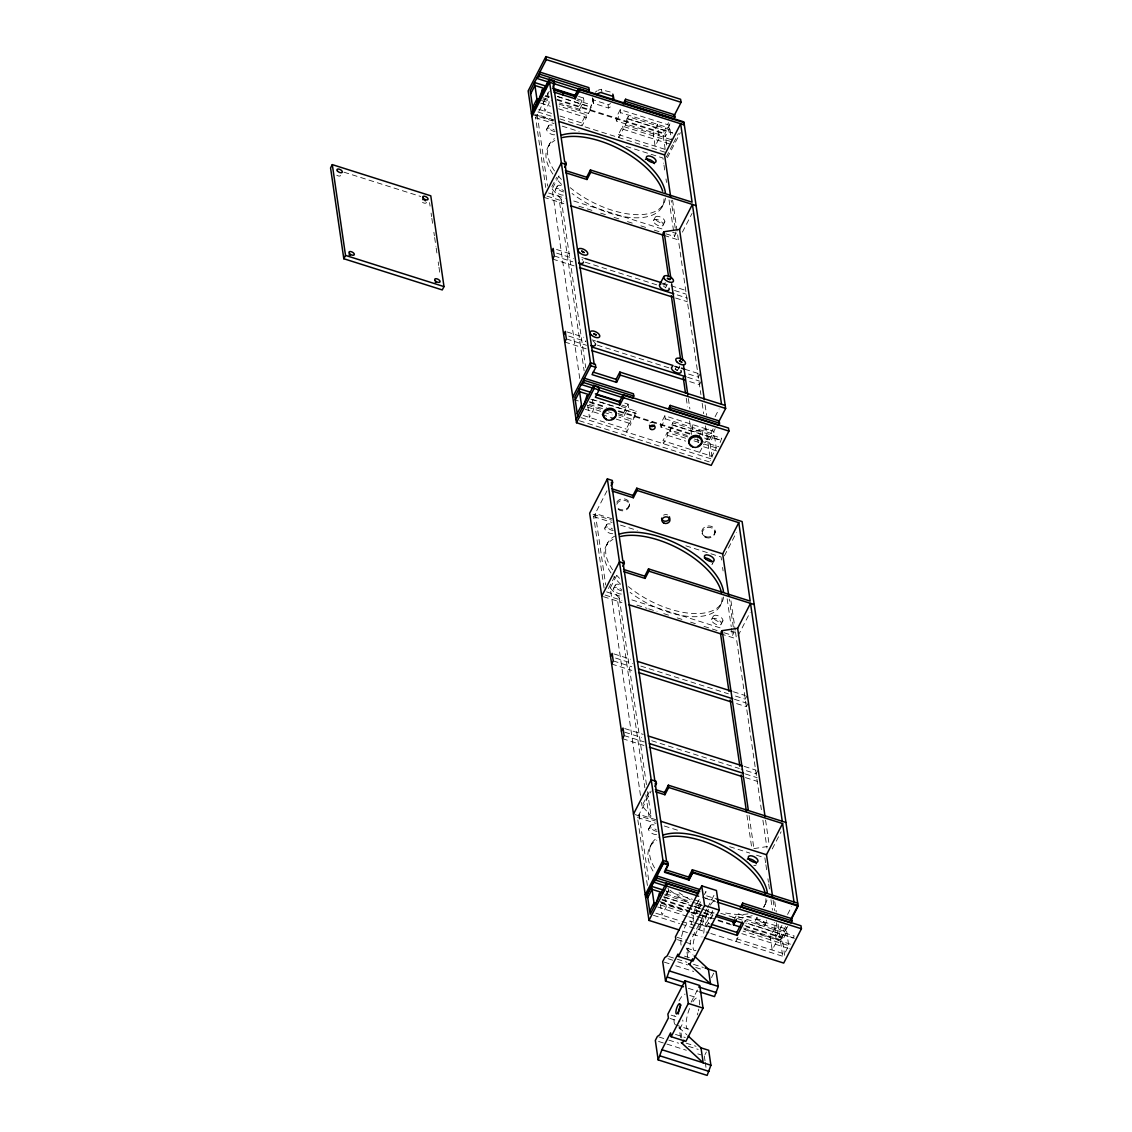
<?xml version="1.0" encoding="UTF-8"?>
<svg xmlns="http://www.w3.org/2000/svg" width="1132" height="1132" viewBox="0 0 1132 1132"><rect width="100%" height="100%" fill="white"/><g stroke="black" fill="none" stroke-linecap="round" stroke-linejoin="round"><path stroke-width="0.75" stroke-dasharray="5 3.75" d="M629.293 505.976L629.434 503.91M715.07 532.663L715.169 531.46M559.109 104.144L588.499 113.455L591.385 104.951L576.697 100.295M670.979 139.576L625.246 125.1L627.057 118.676L628.133 116.596L673.865 131.071M618.397 414.963L633.099 419.618L635.986 411.114L621.284 406.459M687.803 436.938L669.833 431.25L672.733 422.76L721.721 438.268L719.74 443.56M702.321 916.283L705.59 917.316L707.401 910.892M675.111 369.301L676.611 366.358M676.285 370.475L677.544 370.079L675.167 369.131M549.261 91.197L535.577 117.714L545.723 187.431M547.69 92.782L549.176 102.955L544.874 111.276L543.388 101.102M546.699 129.289L548.624 125.553M548.213 146.707L549.827 143.594M578.593 96.461L583.504 98.003L579.202 106.323L579.641 109.337L559.604 102.998M579.641 109.337L583.942 101.031L583.504 98.003M585.909 114.601L586.348 117.615L582.06 125.935L581.622 122.921L585.909 114.601L559.194 106.139M588.499 113.455L591.725 107.215L591.385 104.951M551.822 186.78L556.661 177.427M579.74 378.456L552.161 189.044L560.198 173.451M555.529 189.469L557.142 186.355M552.161 189.044L561.189 199.161L559.576 202.288L584.126 370.843M620.237 109.648L615.95 117.969L616.388 120.983L665.375 136.505L669.677 128.185L620.69 112.662L620.237 109.648L669.238 125.171L671.403 140.057M616.388 120.983L620.69 112.662M622.657 126.232L623.095 129.26L618.808 137.566L618.369 134.552L622.657 126.232L671.658 141.755M625.246 125.1L628.472 118.86L628.133 116.596M665.177 149.254L662.899 133.59L668.531 122.666M666.621 144.981L664.937 133.477L670.583 122.567M666.295 156.966L672.733 144.486M673.54 142.929L678.379 133.562M667.427 157.659L680.318 132.713M653.504 220.542L655.117 217.415M661.739 207.481L663.338 204.368M663.225 225.027L664.824 221.914M665.998 233.829L674.375 236.489L675.988 233.362L671.163 200.251M682.412 232.117L692.062 213.396M663.833 285.321L665.262 282.547M665.531 287.868L666.96 285.094M624.822 403.133L628.09 404.166L623.803 412.487L624.241 415.501L617.563 413.392M624.241 415.501L628.529 407.18L628.09 404.166M630.51 420.764L630.948 423.778L626.661 432.099L626.208 429.07L630.51 420.764L618.822 417.057M633.099 419.618L636.311 413.378L635.986 411.114M604.078 588.074L593.677 516.631L607.36 490.114M677.516 370.447L681.096 363.513M604.799 528.205L606.724 524.47M685.624 438.211L667.257 432.396L662.956 440.716L711.957 456.238L716.245 447.918L713.825 431.32L664.838 415.812L660.536 424.132L660.989 427.146L687.704 435.608M660.989 427.146L665.276 418.826L664.838 415.812M606.313 545.624L607.926 542.511M667.257 432.396L667.696 435.41L663.394 443.73L662.956 440.716M669.833 431.25L673.059 425.009L672.733 422.76M699.986 374.041L698.373 377.154L688.27 373.956M701.076 381.583L699.463 384.696L687.676 380.96M614.761 576.33L606.71 591.937L621.793 596.706M640.471 795.428L610.261 587.961L618.313 572.353M613.629 588.385L615.242 585.272M698.444 437.391L702.024 430.457L702.76 435.551M610.261 587.961L619.289 598.078L617.676 601.191L644.844 787.745M715.084 416.746L719.103 408.949M713.118 428.83L707.486 439.74L704.118 438.678M580.928 417.609L712.396 459.252L709.538 439.64L715.169 428.731M712.368 563.962L713.967 560.849M724.395 555.869L736.479 532.479M711.603 619.445L713.217 616.332M719.839 606.398L721.438 603.285M721.325 623.944L722.923 620.817M645.863 794.721L649.414 819.129L651.027 816.002L642 805.885L650.858 788.735M647.405 885.479L637.5 817.502L651.183 790.999M724.098 632.746L732.475 635.406L734.088 632.279L729.263 599.168M738.092 635.703L750.162 612.313M648.622 829.077L650.546 825.355M650.15 846.51L651.749 843.382M746.879 696.038L745.266 699.152L735.163 695.954M747.983 703.58L746.37 706.693L734.583 702.958M667.144 893.813L668.757 890.686M757.747 770.694L756.148 773.807L740.979 769.01M700.581 901.864L696.293 910.185L696.732 913.199L701.019 904.878L700.581 901.864L694.043 899.798M704.345 894.591L705.943 891.464L705.208 895.808M706.892 909.038L690.152 941.456L690.492 943.791L687.704 949.196L688.666 955.832M707.684 907.496L714.858 893.601M703 918.462L703.439 921.476L699.152 929.797L698.699 926.768L703 918.462L691.312 914.755M705.59 917.316L708.802 911.076L705.533 910.043M706.467 922.792L712.693 910.736L713.132 913.75L706.906 925.806L706.467 922.792L709.665 923.811M691.143 1002.117L697.397 990.019M733.748 920.443L737.328 913.51L786.316 929.018L789.174 948.63M772.25 848.958L781.108 831.808M681.775 1037.959L680.332 1028.012L683.12 1022.592L682.752 1020.031M713.726 973.195L711.688 977.142L712.155 980.383M744.149 922.538L745.224 920.457L794.211 935.966L793.136 938.046L745.776 923.047M738.036 937.268L735.885 941.428L735.446 938.414L784.448 953.936L788.735 945.616L743.087 931.155M755.426 920.33L757.039 917.217A5.363 2.632 27.3 0 0 762.402 922.495A5.363 2.632 27.3 0 0 766.491 920.132M765.274 904.157L763.661 907.284A64.397 31.512 27.3 0 0 765.925 898.638M765.147 924.816L766.76 921.703M704.995 1054.628L706.354 1051.996M781.943 925.368L776.297 936.277L774.274 922.339M787.575 914.444L791.593 906.647M785.608 926.528L779.976 937.438L746.13 926.726M780.302 939.702L786.74 927.235M787.66 926.429L780.415 940.466L745.054 929.259M592.63 97.762A10.471 8.617 -8.3 0 0 592.786 99.729L608.606 104.752A10.471 8.617 -8.3 0 0 610.459 103.422M592.63 98.753L593.366 103.224L608.521 108.035L610.007 107.144A10.471 8.617 -8.3 0 0 612.37 104.809M610.205 91.975L600.342 89.47A10.471 8.617 -8.3 0 0 598.12 90.305M708.646 429.226L693.18 431.589L691.652 421.161M753.912 848.59L767.666 846.495M663.635 286.438L665.347 287.259M689.756 995.495L697.453 997.759M702.548 897.124L714.83 900.874M690.478 921.123L693.548 922.056M699.689 923.938L702.774 924.872M577.263 98.909L583.942 101.031M557.425 96.361L591.725 107.215M628.472 118.86L672.564 132.826M557.652 96.687L590.324 107.031M627.057 118.676L672.79 133.151M545.369 95.612L549.812 97.012M557.156 99.347L664.937 133.477M545.001 96.248L548.369 97.31M556.788 99.984L662.899 133.59M542.907 97.706L551.256 100.352M542.78 98.979L550.944 101.555M541.52 100.536L549.176 102.955M540.629 103.125L550.421 106.238M558.585 108.828L586.348 117.615M623.095 129.26L670.455 144.259M538.747 109.337L551.553 113.398M559.915 116.044L581.622 122.921M618.369 134.552L667.356 150.075M537.969 111.969L552.671 116.624M560.015 118.945L666.168 152.579M553.944 119.907L537.176 114.601L547.591 186.044M534.828 114.601L553.35 120.473M531.573 114.29L553.463 121.223M535.266 117.615L554.015 123.558M562.208 126.147L579.145 131.524M626.081 146.382L662.956 158.055L663.72 163.291M548.61 193.02L565.363 198.326M573.74 200.987L662.574 229.117M672.634 232.301L675.988 233.362M546.997 196.133L563.75 201.454M578.834 206.222L593.932 211.005M600.625 213.127L607.332 215.25M614.039 217.372L620.746 219.495M627.453 221.617L634.146 223.74M640.853 225.862L647.561 227.999M654.268 230.121L664.314 233.305M543.657 197.237L563.863 203.633M664.045 235.371L678.379 239.913M343.93 172.177L420.708 196.487M556.534 249.479L571.688 254.275M581.806 257.488L585.173 258.549M662.63 283.085L669.38 285.222M671.064 285.759L686.218 290.556M556.604 253.129L573.457 258.464M585.244 262.2L657.664 285.137M674.502 290.471L686.289 294.207M554.27 255.959L572.792 261.817M677.205 294.9L687.308 298.098M552.657 259.072L574.547 266.006M675.592 298.013L687.393 301.749M566.934 331.902L583.772 337.237M592.192 339.897L595.559 340.958M674.714 366.032L681.45 368.169M684.818 369.23L698.303 373.503M568.688 336.077L585.527 341.411M597.328 345.147L669.734 368.084M566.354 338.907L586.56 345.302M687.605 377.31L699.392 381.045M564.741 342.02L586.631 348.953M621.85 405.072L628.529 407.18M665.276 418.826L714.264 434.348L709.976 442.654L705.378 441.211M592.22 399.412L636.311 413.378M673.059 425.009L720.419 440.023M590.819 399.228L634.91 413.194M671.658 424.84L720.645 440.348M589.503 401.619L605.832 406.798M618.596 410.831L692.699 434.306M704.486 438.042L709.538 439.64M589.602 402.412L606.441 407.746M618.228 411.468L690.647 434.405M575.24 399.978L578.311 400.954M602.521 408.624L587.494 403.869L589.475 417.439L593.762 409.119L592.036 397.247M587.367 405.129L602.068 409.784M608.591 411.85L611.86 412.897M694.341 439.018L699.236 440.56M700.864 441.084L718.834 446.772M587.635 407.18L602.111 411.765M603.78 412.289L612.129 414.935M693.973 440.857L702.321 443.503M716.245 447.918L703.991 444.041L699.703 452.347L699.208 448.965M585.216 409.289L614.619 418.599M616.247 419.123L630.948 423.778M667.696 435.41L685.652 441.098M703.623 446.786L716.683 450.932M583.348 415.501L626.208 429.07M579.414 420.764L710.783 462.365M612.044 518.81L595.29 513.504L605.691 584.961M593.041 514.268L611.563 520.14M593.677 516.631L612.115 522.46M620.492 525.121L637.259 530.427M685.865 545.822L721.056 556.972L721.565 560.453M631.854 599.889L720.674 628.034M730.734 631.217L734.088 632.279M605.096 595.05L621.864 600.356M636.948 605.139L646.995 608.323M648.678 608.86L657.055 611.506M663.762 613.629L670.469 615.751M677.162 617.874L683.87 619.996M690.577 622.133L697.284 624.256M703.991 626.378L722.428 632.208M603.441 596.677L621.963 602.549M720.56 633.779L736.479 638.83M613.827 653.886L630.68 659.22M733.409 691.765L745.196 695.501M615.596 658.074L632.434 663.409M640.853 666.083L728.428 693.817M613.247 660.904L631.769 666.762M734.498 699.307L746.299 703.043M611.634 664.017L631.854 670.413M624.708 728.541L643.231 734.413M744.276 766.421L756.063 770.156M624.779 732.206L641.618 737.526M651.721 740.738L739.295 768.472M624.128 735.559L644.334 741.955M745.38 773.963L757.167 777.698M622.515 738.672L644.405 745.606M745.45 777.613L757.237 781.349M655.867 819.695L639.113 814.389L649.004 882.352M635.08 814.587L655.386 821.011M637.5 817.502L655.937 823.346M664.314 826.006L679.398 830.775M729.687 846.708L749.794 853.075M756.501 855.198L764.878 857.858L765.642 863.079M706.665 895.879L716.782 899.077M705.42 898.369L715.537 901.567M666.281 890.997L692.416 899.275M665.941 893.771L691.001 901.709M692.671 902.232L701.019 904.878M664.385 894.846L688.879 902.6M695.416 904.68L701.939 906.746M720.674 913.269L743.059 920.358L743.498 923.372M664.71 897.11L692.473 905.897M694.1 906.421L703.906 909.52M794.537 938.23L745.549 922.707L745.224 920.457M663.31 896.926L702.505 909.336M704.132 909.859L714.221 912.986M661.994 899.317L712.976 915.477M744.969 925.608L782.028 937.338L784.646 955.309M662.093 900.11L712.608 916.099M659.984 901.567L716.315 919.439M717.999 919.962L729.786 923.698M743.498 928.014L782.467 940.352L786.754 932.032L737.767 916.524L737.328 913.51M660.847 902.586L689.473 911.656M691.157 912.194L711.363 918.59M718.098 920.726L731.583 924.986M661.484 903.35L689.261 912.137M690.888 912.661L700.68 915.76M743.965 929.471L791.325 944.47M660.126 904.878L684.619 912.633M657.706 906.987L687.11 916.297M688.737 916.821L698.543 919.92M700.17 920.443L703.439 921.476M741.814 933.631L787.547 948.107M655.838 913.199L680.332 920.953M682.002 921.49L698.699 926.768M653.419 915.307L679.554 923.585M681.181 924.094L709.099 932.938M710.783 933.476L783.245 956.427M682.667 931.07L691.086 933.744M692.77 934.282L701.189 936.942M677.092 937.324L686.883 940.423M677.431 939.659L690.492 943.791M687.69 957.106L686.473 948.814L687.704 949.196M684.506 956.144L691.029 958.21M668.743 956.512L686.912 962.257M693.506 964.351L703.411 967.492M667.993 958.705L676.158 961.294M677.799 961.818L687.591 964.917M695.755 967.506L703.92 970.082M664.328 962.143L669.224 963.7M675.762 965.766L693.718 971.454M688.383 988.321L698.189 991.42M671.135 1015.135L677.658 1017.201M670.059 1018.46L679.851 1021.559M680.558 1037.577L679.101 1027.615L680.332 1028.012M675.493 1034.422L685.299 1037.535M686.148 1043.152L696.053 1046.293M658.994 1036.997L667.158 1039.572M668.8 1040.096L678.592 1043.195M688.383 1046.308L698.189 1049.406M658.583 1041.454L686.346 1050.255M697.779 1053.878L701.048 1054.911M694.751 922.778L706.962 926.783M686.714 948.107L694.341 950.611M675.408 1024.771L687.563 1028.903M686.473 948.814L692.911 954.771M679.101 1027.615L686.827 1034.761M702.038 533.214L702.463 534.361M705.095 404.902L706.623 415.317M765.572 820.077L768.869 842.746M672.592 200.166L700.906 394.573M702.165 403.261L703.694 413.675M705.462 425.844L710.528 460.625M730.947 600.809L735.22 630.184M735.475 631.911L761.369 809.677M762.897 820.148L766.958 848.038M774.769 901.68L776.283 912.052M778.038 924.151L782.948 957.856M773.085 900.053L774.613 910.51M776.396 922.707L777.91 933.164M663.975 165.031L664.979 172.007M665.998 178.969L666.507 182.464M669.04 199.883L674.375 236.489M722.584 567.429L723.093 570.91M727.154 598.8L731.215 626.689M731.47 628.43L732.475 635.406M765.897 864.82L766.916 871.796M767.921 878.772L768.43 882.253M768.685 883.993L769.449 889.228M770.977 899.685L772.491 910.142M697.722 438.777L698.218 442.173M688.369 398.563L689.883 408.992M749.087 815.464L753.657 846.849M686.247 398.209L687.52 406.897M689.544 420.807L691.567 434.702M746.964 815.097L751.789 848.222M608.082 105.007L608.521 108.035M601.517 89.23L601.955 92.244M592.927 100.21L593.366 103.224M704.316 1055.944L705.024 1060.811M705.264 1062.424L706.198 1068.919M664.767 896.643L666.253 906.817L661.965 915.137L660.48 904.949M561.189 199.161L585.739 367.716M619.289 598.078L646.457 784.618M647.476 791.593L651.027 816.002M641.49 802.404L642 805.885M429.566 202.628L430.075 206.123M431.094 213.099L431.603 216.594M431.858 218.349L432.863 225.325M433.881 232.315L434.391 235.796M434.646 237.55L435.919 246.281M436.174 248.021L437.193 255.011M438.211 261.987L438.721 265.482M438.975 267.223L439.994 274.213M692.926 1001.678A16.372 4.712 -72.4 0 1 698.897 999.047M699.194 999.938A16.372 4.712 -72.4 0 1 699.335 1005.442M698.784 1009.051A16.372 4.712 -72.4 0 1 698.373 1010.975M697.864 1012.928A16.372 4.712 -72.4 0 1 697.284 1014.895M688.765 1029.03A16.372 4.712 -72.4 0 1 686.176 1022.238A16.372 4.712 -72.4 0 1 690.449 1006.32M674.927 1024.347A16.103 4.641 -72.4 0 1 674.332 1015.673M679.03 1000.886A16.103 4.641 -72.4 0 1 685.129 994.137M616.742 502.169A6.707 5.519 -8.3 0 1 626.873 499.764A6.707 5.519 -8.3 0 1 627.057 508.367A6.707 5.519 -8.3 0 1 616.855 507.207M663.578 515.145A4.019 3.311 -8.3 0 1 667.583 514.918M616.784 504.264A6.438 5.306 -8.3 0 1 626.604 500.995A6.438 5.306 -8.3 0 1 626.788 509.598A6.438 5.306 -8.3 0 1 616.855 507.546M722.103 597.753A64.397 31.512 27.3 0 1 690.845 616.6A64.397 31.512 27.3 0 1 630.114 592.376M620.661 584.282A64.397 31.512 27.3 0 1 613.799 576.754M610.983 572.976A64.397 31.512 27.3 0 1 612.992 539.341M612.752 533.71A5.363 2.632 27.3 0 1 606.115 530.979A5.363 2.632 27.3 0 1 606.016 527.073A5.363 2.632 27.3 0 1 612.624 529.111M621.312 594.045A5.363 2.632 27.3 0 1 614.718 591.13A5.363 2.632 27.3 0 1 614.987 587.352A5.363 2.632 27.3 0 1 621.624 589.616M712.594 563.312A5.363 2.632 27.3 0 1 711.816 564.443M613.261 530.568A5.363 2.632 27.3 0 1 606.441 525.842A5.363 2.632 27.3 0 1 611.86 524.569M621.793 590.862A5.363 2.632 27.3 0 1 615.185 585.994A5.363 2.632 27.3 0 1 620.916 585.018M723.574 596.988A64.397 31.512 27.3 0 1 688.751 613.176A64.397 31.512 27.3 0 1 628.402 586.617M619.515 578.353A64.397 31.512 27.3 0 1 616.968 575.523M612.596 569.849A64.397 31.512 27.3 0 1 614.591 536.214M752.157 915.675A64.397 31.512 27.3 0 1 732.828 917.359M713.132 913.383A64.397 31.512 27.3 0 1 704.896 910.524M699.435 908.246A64.397 31.512 27.3 0 1 694.015 905.699M688.723 902.897A64.397 31.512 27.3 0 1 668.488 888.832M653.008 871.032A64.397 31.512 27.3 0 1 656.815 840.213M656.574 834.581A5.363 2.632 27.3 0 1 649.938 831.864A5.363 2.632 27.3 0 1 649.839 827.959A5.363 2.632 27.3 0 1 656.447 829.997M666.323 891.365A5.363 2.632 27.3 0 1 665.149 894.931M756.19 864.848A5.363 2.632 27.3 0 1 753.756 865.626M657.084 831.44A5.363 2.632 27.3 0 1 650.263 826.714A5.363 2.632 27.3 0 1 655.683 825.454M667.922 888.252A5.363 2.632 27.3 0 1 666.748 891.804M766.972 900.096A64.397 31.512 27.3 0 1 764.001 905.982M748.054 913.892A64.397 31.512 27.3 0 1 722.853 912.42M702.406 905.727A64.397 31.512 27.3 0 1 695.628 902.586M690.336 899.784A64.397 31.512 27.3 0 1 679.044 892.709M654.607 867.904A64.397 31.512 27.3 0 1 658.414 837.1M340.591 175.474A2.957 1.443 27.3 0 1 336.784 175.234M426.354 202.232A2.957 1.443 27.3 0 1 422.519 202.387M661.795 283.906A5.363 2.632 27.3 0 1 668.545 287.372M582.032 259.355A5.363 2.632 27.3 0 1 582.824 260.247M585.852 341.609A5.363 2.632 27.3 0 1 585.683 340.817M593.069 341.057A5.363 2.632 27.3 0 1 594.866 342.77M674.658 366.471A5.363 2.632 27.3 0 1 680.36 369.626M595.305 92.244A10.471 8.617 -8.3 0 1 597.102 90.857M593.069 101.781A10.471 8.617 -8.3 0 1 593.451 98.809M664.003 198.85A64.397 31.512 27.3 0 1 632.746 217.698A64.397 31.512 27.3 0 1 572.014 193.473M561.613 184.431A64.397 31.512 27.3 0 1 557.255 179.733M552.883 174.059A64.397 31.512 27.3 0 1 554.878 140.425M554.652 134.793A5.363 2.632 27.3 0 1 548.015 132.076A5.363 2.632 27.3 0 1 547.902 128.157A5.363 2.632 27.3 0 1 554.524 130.194M563.212 195.129A5.363 2.632 27.3 0 1 556.619 192.214A5.363 2.632 27.3 0 1 556.873 188.436A5.363 2.632 27.3 0 1 563.524 190.7M555.147 131.652A5.363 2.632 27.3 0 1 548.327 126.926A5.363 2.632 27.3 0 1 553.76 125.666M563.694 191.945A5.363 2.632 27.3 0 1 557.185 187.488A5.363 2.632 27.3 0 1 561.529 185.606M665.475 198.072A64.397 31.512 27.3 0 1 630.651 214.259A64.397 31.512 27.3 0 1 570.287 187.714M561.401 179.45A64.397 31.512 27.3 0 1 558.868 176.62M554.496 170.932A64.397 31.512 27.3 0 1 554.439 138.628M649.966 423.043A2.688 2.207 -8.3 0 1 654.211 423.043M693.378 920.882A13.414 3.863 -72.4 0 1 695.6 906.93A13.414 3.863 -72.4 0 1 702.024 897.138M710.401 905.076A13.556 3.905 -72.4 0 1 715.99 902.02M707.486 926.768A13.556 3.905 -72.4 0 1 708.42 909.222M681.124 945.135A13.414 3.863 -72.4 0 1 685.539 925.693A13.414 3.863 -72.4 0 1 691.779 925.665M695.954 950.3A13.556 3.905 -72.4 0 1 693.845 940.197A13.556 3.905 -72.4 0 1 701.741 924.872A13.556 3.905 -72.4 0 1 702.873 936.914M657.423 124.308L653.136 132.614L655.117 146.198L659.404 137.878L657.423 124.308M774.514 928.155L770.213 936.475L772.194 950.045L776.481 941.739L774.514 928.155M705.774 536.667A6.707 5.519 -8.3 0 0 715.141 530.597A6.707 5.519 -8.3 0 0 704.557 527.187A6.707 5.519 -8.3 0 0 705.774 536.667M706.057 537.672A6.438 5.306 -8.3 0 0 715.056 531.828A6.438 5.306 -8.3 0 0 704.896 528.559A6.438 5.306 -8.3 0 0 706.057 537.672M712.481 621.907A5.363 2.632 27.3 0 0 720.957 624.524A5.363 2.632 27.3 0 0 715.962 618.652A5.363 2.632 27.3 0 0 712.481 621.907M714.094 618.779A5.363 2.632 27.3 0 0 722.57 621.397A5.363 2.632 27.3 0 0 717.561 615.539A5.363 2.632 27.3 0 0 714.094 618.779M756.303 922.792A5.363 2.632 27.3 0 0 764.779 925.396A5.363 2.632 27.3 0 0 759.784 919.538A5.363 2.632 27.3 0 0 756.303 922.792M654.381 222.99A5.363 2.632 27.3 0 0 662.857 225.608A5.363 2.632 27.3 0 0 657.848 219.75A5.363 2.632 27.3 0 0 654.381 222.99M655.98 219.877A5.363 2.632 27.3 0 0 664.456 222.495A5.363 2.632 27.3 0 0 659.461 216.622A5.363 2.632 27.3 0 0 655.98 219.877"/><path stroke-width="1.5" d="M665.531 981.076L669.281 970.916L677.969 954.078L678.309 956.413L693.01 961.068L719.301 910.114L716.443 890.516L701.755 885.861L675.45 936.801L675.79 939.136L667.102 955.988L664.725 957.672L662.687 961.62L665.531 981.076L683.487 986.764M658.159 1059.877L661.909 1049.718L670.597 1032.879L671.163 1036.714L685.851 1041.369L703.029 1008.103L699.732 985.477L685.03 980.821L667.866 1014.102L668.418 1017.937L659.73 1034.789L657.367 1036.473L655.329 1040.421L658.159 1059.877L707.146 1075.4L710.896 1065.24L708.717 1050.298L701.005 1047.864L688.115 1035.95M699.817 991.943L714.518 996.599L718.268 986.439L716.089 971.497L705.066 968.016M539.511 97.932L542.398 89.442L542.723 91.706M584.098 404.096L586.999 395.592L587.324 397.856M656.588 901.794L659.489 893.289L659.815 895.553M332.299 164.621L330.572 167.946L343.803 258.733L442.272 289.934L443.999 286.594L430.768 195.808L332.299 164.621L345.515 255.407L343.803 258.733M673.795 116.327L681.04 102.29L680.601 99.276L545.879 56.6L528.163 90.914L576.485 422.717L711.221 465.379L728.937 431.08L728.484 428.052L623.152 394.686L619.402 401.973L619.841 404.987L595.347 397.233L599.097 389.946L598.658 386.932L593.762 385.375L576.047 419.689M545.879 56.6L546.317 59.614L530.215 90.815L533.073 110.412M539.129 76.438L539.879 72.094L588.866 87.617L589.192 89.881L588.116 91.947L539.129 76.438L536.653 78.334L548.086 81.957M530.653 93.829L534.941 85.508L545.666 88.904M532.634 107.399L536.922 99.078L539.978 100.055M531.46 113.54L549.162 79.226L554.072 80.768L554.51 83.796L553.01 86.697M531.573 114.29L549.275 79.976L554.171 81.532M531.899 116.554L549.614 82.24L577.476 91.267M553.817 92.046L575.24 98.824L574.801 95.81L578.565 88.537L683.898 121.902L725.64 408.454L718.395 422.491M575.24 98.824L579.004 91.55L578.565 88.537M543.657 197.237L561.359 162.923L566.255 164.48L564.755 167.394M623.194 103.932L625.614 99.248L674.601 114.771L674.927 117.035L673.865 119.115L624.864 103.592L625.614 99.248M565.774 172.786L586.999 179.521L586.673 177.257L590.423 169.97L692.091 202.175L680.657 123.756L664.569 154.942L670.653 196.77M586.999 179.521L590.763 172.234L590.423 169.97M551.553 251.53L553.166 248.417L554.27 255.959L552.657 259.072M563.637 334.478L565.25 331.365L566.354 338.907L564.741 342.02M572.75 397.077L590.465 362.764L595.361 364.306L595.8 367.334L592.05 374.607L616.544 382.361L620.308 375.088L619.855 372.074L725.202 405.44M549.162 79.226L590.904 365.778L574.801 396.964L577.66 416.576M583.716 382.588L584.466 378.258L633.453 393.766L633.793 396.03L632.717 398.11L583.716 382.588L581.24 384.498L592.673 388.106M575.24 399.978L579.542 391.672L588.725 394.573M721.523 404.265L692.416 204.439L679.54 229.386L664.074 231.749L662.461 234.876L668.531 276.576M577.221 413.562L581.508 405.242M576.485 422.717L594.201 388.403L593.762 385.375M659.56 284.84L663.847 276.519M616.544 382.361L616.105 379.347L619.855 372.074M619.841 404.987L623.591 397.714L623.152 394.686M611.11 485.614L612.61 482.699L612.285 480.435L607.375 478.893L589.673 513.206L648.976 920.415L679.299 930.009M668.587 408.525L670.201 405.412L719.202 420.934L719.528 423.184L718.452 425.264L669.465 409.756L670.201 405.412M612.115 491.019L633.354 497.74L633.014 495.476L636.778 488.203L742.111 521.569L798.131 906.152L790.886 920.189M633.354 497.74L637.104 490.467L636.778 488.203M601.757 596.154L619.459 561.84L624.355 563.396L622.855 566.297M623.874 571.702L645.098 578.424L644.773 576.16L648.523 568.887L750.191 601.092L738.772 522.659L637.104 490.467M645.098 578.424L648.862 571.151L648.523 568.887M610.544 656.475L612.143 653.362L613.247 660.904L611.634 664.017M621.411 731.131L623.024 728.018L624.128 735.559L622.515 738.672M728.753 595.687L722.669 553.859L738.772 522.659M782.254 821.28L750.516 603.356L737.639 628.302L722.174 630.665L720.56 633.779L728.937 691.312M633.495 814.078L651.211 779.764L656.107 781.321L656.433 783.585L654.933 786.499M655.739 791.834L664.923 794.735L664.597 792.485L668.347 785.198L785.933 822.44M664.923 794.735L668.687 787.462L668.347 785.198M645.24 894.775L662.956 860.462L667.852 862.004L668.29 865.032L664.541 872.305L689.034 880.059L692.798 872.786L692.345 869.772L797.692 903.138M645.58 897.025L663.281 862.726L668.191 864.268L665.177 870.098M645.693 897.789L663.394 863.475L607.375 478.893M665.163 885.804L653.73 882.196L657.282 878.22L656.956 875.956L699.42 889.398M647.73 897.676L652.032 889.37L662.744 892.766M649.711 911.26L653.999 902.94L657.069 903.902M698.246 893.219L666.253 883.073L650.15 914.274L647.292 894.662M648.976 920.415L666.691 886.101L666.253 883.073M689.034 880.059L688.596 877.045L692.345 869.772M678.309 956.413L704.599 905.458L701.755 885.861M692.671 958.733L689.869 964.139L688.652 963.742L710.542 983.991L708.363 969.063L694.199 955.96M671.163 1036.714L688.327 1003.447L685.03 980.821M772.576 896.558L766.491 854.731L782.594 823.544L668.687 787.462M740.286 907.779L742.691 903.11L791.692 918.632L792.018 920.882L790.943 922.962L741.955 907.454L742.691 903.11M740.158 926.952L733.479 924.844L736.338 919.297M708.505 926.316L737.272 935.428L736.833 932.414L742.281 921.858M737.272 935.428L743.498 923.372L716.33 914.755M683.898 1040.237L682.511 1042.94L681.28 1042.544L703.17 1062.792L701.005 1047.864M790.773 919.425L798.018 905.388L692.685 872.036L688.921 879.309L664.427 871.555M716.782 899.077L800.975 925.75L801.428 928.778L783.712 963.077L704.557 938.018M546.317 59.614L681.04 102.29M540.205 74.358L589.192 89.881M625.939 101.512L674.927 117.035M684.011 122.652L578.678 89.287L574.914 96.56L553.477 89.782M579.004 91.55L684.336 124.916M545.935 86.117L534.502 82.495L537.36 102.092M552.473 88.183L575.339 95.428M553.576 89.088L574.801 95.81M558.967 121.492L664.569 154.942M590.763 172.234L696.095 205.6M565.434 170.522L586.673 177.257M570.599 205.769L663.225 235.116M585.173 258.549L660.947 282.547M579.527 263.954L673.837 293.825M579.598 267.605L672.224 296.952M345.515 255.407L443.999 286.594M597.243 341.496L673.031 365.509M681.45 368.169L684.818 369.23M591.612 346.901L685.921 376.772M591.682 350.552L684.308 379.899M590.904 365.778L595.8 367.334M620.308 375.088L725.64 408.454M593.239 372.103L616.105 379.347M584.791 380.522L633.793 396.03M670.526 407.676L719.528 423.184M594.201 388.403L599.097 389.946M623.591 397.714L728.937 431.08M597.583 389.663L623.704 397.94M590.536 392.266L579.103 388.644L581.961 408.256M595.432 393.823L619.926 401.577M596.536 394.728L619.402 401.973M612.61 482.699L611.379 482.317L622.812 560.736L624.029 561.132L624.355 563.396M611.789 488.755L633.014 495.476M617.067 520.409L722.669 553.859M648.862 571.151L754.195 604.516M623.548 569.438L644.773 576.16M628.699 604.686L721.325 634.019M637.415 661.357L731.725 691.227M638.505 668.899L732.814 698.769M638.59 672.55L731.215 701.897M648.282 736.012L742.592 765.883M649.386 743.554L743.696 773.425M649.457 747.205L742.083 776.552M656.433 783.585L655.202 783.202L666.635 861.622M655.414 789.57L664.597 792.485M660.904 821.294L766.491 854.731M663.394 863.475L668.29 865.032M692.798 872.786L798.131 906.152M665.729 869.801L688.596 877.045M657.282 878.22L699.746 891.662M743.017 905.374L792.018 920.882M656.206 880.286L698.67 893.742M666.691 886.101L698.685 896.233M717.221 902.105L801.428 928.778M664.654 890.488L651.593 886.342L654.452 905.954M704.599 905.458L719.301 910.114M716.344 916.538L734.866 922.41M711.264 924.306L736.833 932.414M669.281 970.916L718.268 986.439M667.569 977.128L685.525 982.817M698.6 986.962L716.556 992.651M688.327 1003.447L703.029 1008.103M661.909 1049.718L710.896 1065.24M660.197 1055.93L709.184 1071.452M782.594 823.544L794.013 901.963M679.54 229.386L704.345 399.681M737.639 628.302L765.062 816.597M664.074 231.749L670.908 278.67M671.658 283.877L682.794 360.344M683.558 365.551L687.86 395.096M722.174 630.665L748.323 810.243M671.318 295.693L680.686 359.976M683.219 377.366L685.483 393.002M730.211 700.029L739.861 766.279M741.135 774.996L746.455 811.616M733.027 921.816L733.479 924.844M562.675 92.683L563 94.947M566.255 164.48L565.929 162.216L564.698 161.834L553.279 83.4M565.038 164.083L594.144 363.924M623.138 563L654.876 780.938M678.45 1013.932A5.363 1.542 -72.4 0 1 681.068 1005.046M669.479 516.829A4.019 3.311 -8.3 0 1 666.196 521.173A4.019 3.311 -8.3 0 1 661.612 518.131M620.577 536.469A64.397 31.512 27.3 0 1 681.252 550.01A64.397 31.512 27.3 0 1 721.523 592.758M704.373 558.019A5.363 2.632 27.3 0 1 712.042 561.67M619.43 534.12A64.397 31.512 27.3 0 1 682.865 546.883A64.397 31.512 27.3 0 1 723.56 592.178M664.399 837.355A64.397 31.512 27.3 0 1 725.088 850.882A64.397 31.512 27.3 0 1 765.345 893.643M747.361 859.174A5.363 2.632 27.3 0 1 752.37 859.754A5.363 2.632 27.3 0 1 756.303 863.419M663.253 835.006A64.397 31.512 27.3 0 1 726.687 847.769A64.397 31.512 27.3 0 1 767.383 893.063M435.24 282.165A2.957 1.443 27.3 0 1 435.947 282.406M349.01 254.898A2.957 1.443 27.3 0 1 350.396 255.337M422.731 199.557A2.957 1.443 27.3 0 1 423.41 199.727M424.797 200.378A2.957 1.443 27.3 0 1 425.391 200.817M669.054 288.25A5.363 2.632 27.3 0 1 663.14 289.636A5.363 2.632 27.3 0 1 660.791 283.99M583.504 261.916A5.363 2.632 27.3 0 1 578.636 263.02M595.361 343.647A5.363 2.632 27.3 0 1 590.607 345.501M680.969 370.504A5.363 2.632 27.3 0 1 675.493 372.301A5.363 2.632 27.3 0 1 672.564 366.556M613.374 96.022A10.471 8.617 -8.3 0 1 612.936 99.956M612.78 94.126A10.471 8.617 -8.3 0 1 613.134 95.06M596.606 94.536A10.471 8.617 -8.3 0 1 600.781 92.484L612.723 96.262A10.471 8.617 -8.3 0 1 613.912 100.026M562.477 137.552A64.397 31.512 27.3 0 1 621.185 150.018A64.397 31.512 27.3 0 1 662.701 191.209M645.438 159.386A5.363 2.632 27.3 0 1 650.447 159.952A5.363 2.632 27.3 0 1 654.381 163.616M561.331 135.203A64.397 31.512 27.3 0 1 624.765 147.981A64.397 31.512 27.3 0 1 665.46 193.275M654.409 425.236A2.688 2.207 -8.3 0 1 649.485 425.25M604.7 417.864A6.707 5.519 -8.3 0 1 604.502 410.449A6.707 5.519 -8.3 0 1 613.388 409.105A6.707 5.519 -8.3 0 1 615.44 416.222M614.86 416.972A6.707 5.519 -8.3 0 1 614.152 417.651M613.346 418.232A6.707 5.519 -8.3 0 1 611.45 419.066M606.356 418.84A6.707 5.519 -8.3 0 1 605.478 418.401M692.006 445.951A6.707 5.519 -8.3 0 1 689.883 438.013A6.707 5.519 -8.3 0 1 699.76 436.641A6.707 5.519 -8.3 0 1 699.817 444.876M698.982 445.442A6.707 5.519 -8.3 0 1 698.062 445.909M667.413 278.387L669.833 279.547L667.413 278.387M593.706 333.699L596.083 334.93L593.706 333.699M679.469 360.811L681.804 362.127L679.469 360.811M581.749 251.12L584.027 252.507L581.749 251.12M678.139 1012.489A5.363 1.542 -72.4 0 0 679.978 1003.843A5.363 1.542 -72.4 0 0 676.172 1009.985A5.363 1.542 -72.4 0 0 678.139 1012.489M663.989 523.154A4.019 3.311 -8.3 0 0 669.96 519.942A4.019 3.311 -8.3 0 0 663.904 517.395A4.019 3.311 -8.3 0 0 663.989 523.154M705.646 558.84A5.363 2.632 27.3 0 0 713.967 560.849A5.363 2.632 27.3 0 0 708.236 555.062A5.363 2.632 27.3 0 0 705.646 558.84M749.469 859.712A5.363 2.632 27.3 0 0 757.789 861.735A5.363 2.632 27.3 0 0 752.058 855.948A5.363 2.632 27.3 0 0 749.469 859.712M435.296 280.778A2.957 1.443 27.3 0 0 439.923 282.038A2.957 1.443 27.3 0 0 436.952 278.84A2.957 1.443 27.3 0 0 435.296 280.778M337.421 170.989A2.957 1.443 27.3 0 0 342.09 172.46A2.957 1.443 27.3 0 0 339.402 169.234A2.957 1.443 27.3 0 0 337.421 170.989M349.434 253.483A2.957 1.443 27.3 0 0 354.104 254.969A2.957 1.443 27.3 0 0 351.415 251.743A2.957 1.443 27.3 0 0 349.434 253.483M423.156 198.142A2.957 1.443 27.3 0 0 427.825 199.628A2.957 1.443 27.3 0 0 425.137 196.402A2.957 1.443 27.3 0 0 423.156 198.142M664.399 278.897A5.363 2.632 27.3 0 0 672.917 281.953A5.363 2.632 27.3 0 0 668.531 276.081A5.363 2.632 27.3 0 0 664.399 278.897M579.442 252.592A5.363 2.632 27.3 0 0 587.649 254.29A5.363 2.632 27.3 0 0 581.565 248.573A5.363 2.632 27.3 0 0 579.442 252.592M591.413 335.058A5.363 2.632 27.3 0 0 599.649 336.812A5.363 2.632 27.3 0 0 593.635 331.082A5.363 2.632 27.3 0 0 591.413 335.058M676.611 361.632A5.363 2.632 27.3 0 0 685.101 364.32A5.363 2.632 27.3 0 0 680.191 358.448A5.363 2.632 27.3 0 0 676.611 361.632M647.546 159.923A5.363 2.632 27.3 0 0 655.867 161.933A5.363 2.632 27.3 0 0 650.136 156.145A5.363 2.632 27.3 0 0 647.546 159.923M651.282 429.467A2.688 2.207 -8.3 0 0 655.103 427.118A2.688 2.207 -8.3 0 0 650.928 425.646A2.688 2.207 -8.3 0 0 651.282 429.467M606.37 419.647A6.438 5.306 -8.3 0 0 616.148 414.821A6.438 5.306 -8.3 0 0 606.695 410.421A6.438 5.306 -8.3 0 0 606.37 419.647M692.897 447.112A6.438 5.306 -8.3 0 0 701.854 441.239A6.438 5.306 -8.3 0 0 691.666 438.013A6.438 5.306 -8.3 0 0 692.897 447.112"/></g></svg>
